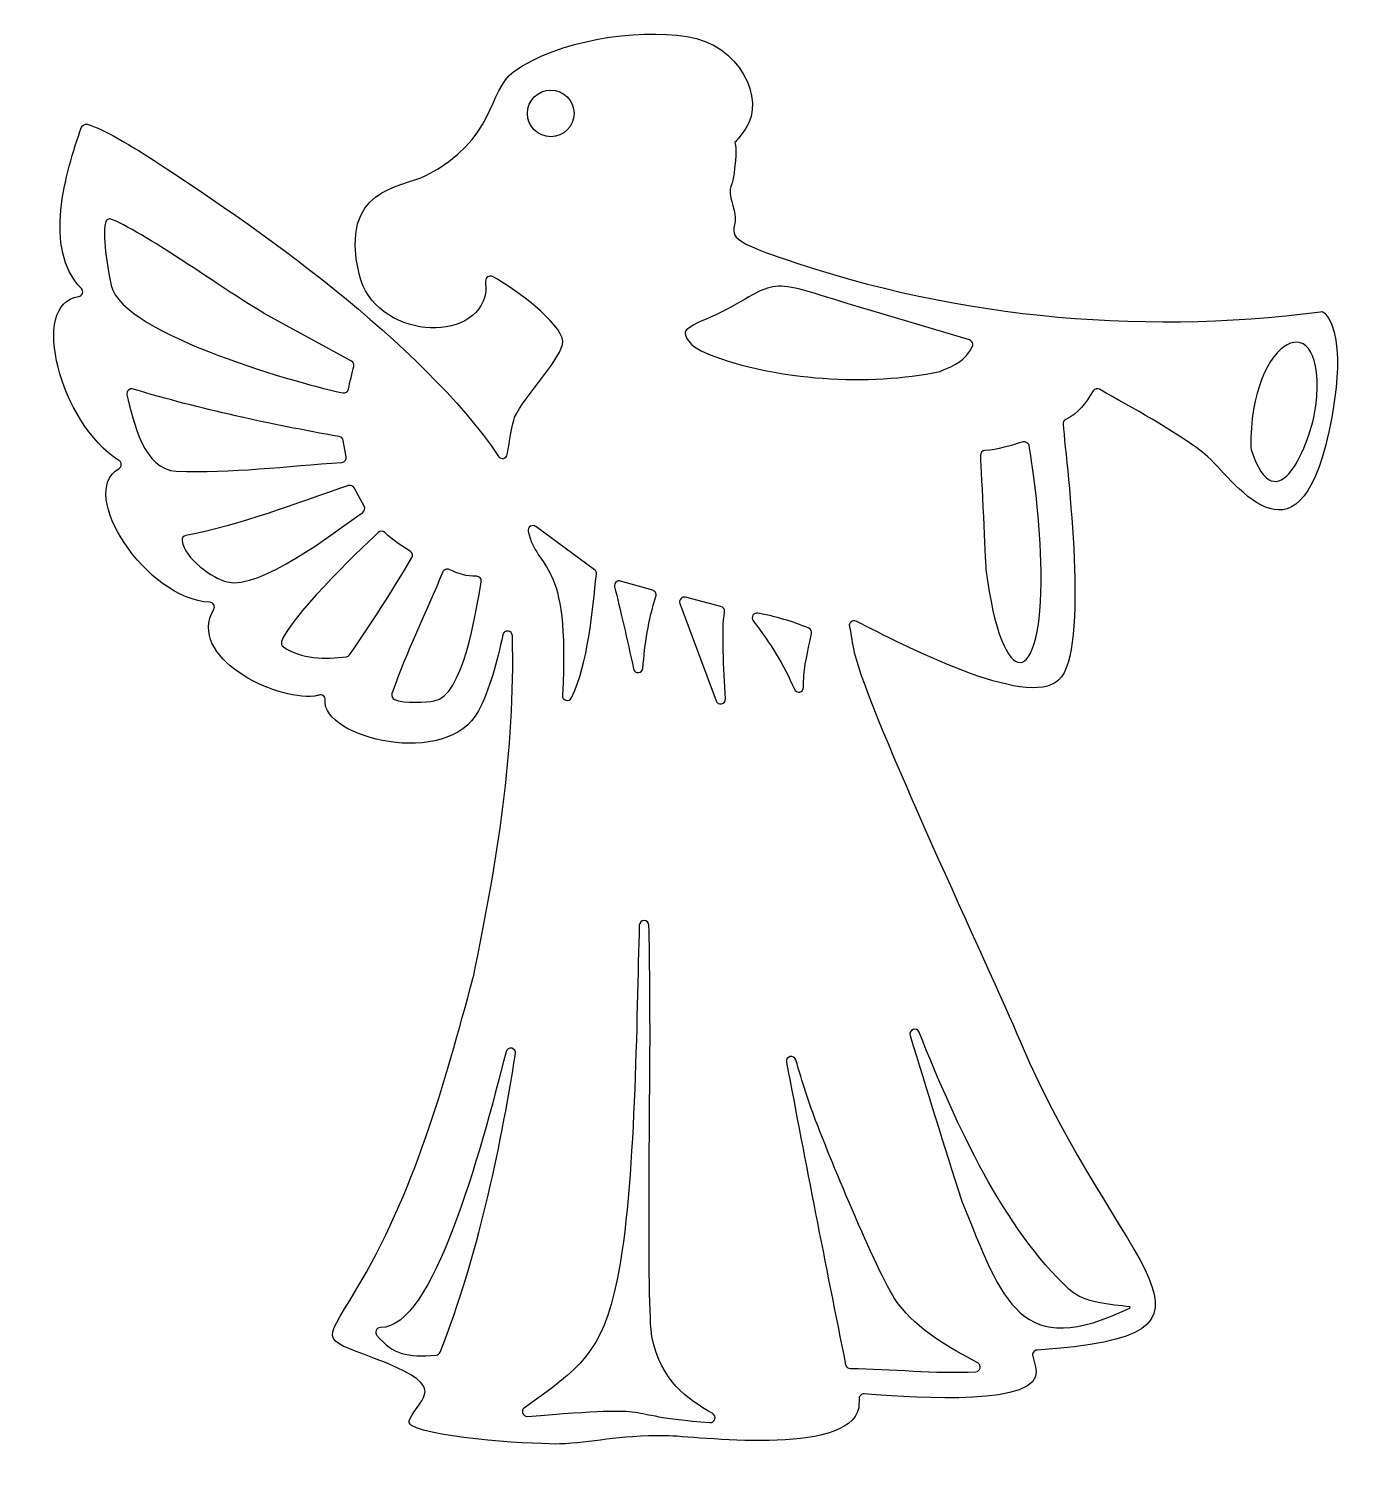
# Model space of a CAD drawing. Header units: centimetres. Extents: x 1 to 127, y -92 to 6.
# Drawn here: x 116.98 to 126.34, y -19.72 to -9.59 of the extents above; entities that cross this region are included whole.
import ezdxf

# ---------------------------------------------------------------- set-up
doc = ezdxf.new("R2010")
doc.units = ezdxf.units.CM
doc.header["$MEASUREMENT"] = 0
doc.layers.add('layer 1', color=7, linetype='Continuous')

msp = doc.modelspace()

# ---------------------------------------------------------------- linework, layer by layer
at = {"layer": 'layer 1', "color": 250}
for points, knots in [([(120.13416, -16.31517), (119.92862, -17.07754), (119.71323, -17.85181), (119.30189, -18.53544), (119.30189, -18.53544), (119.05445, -18.94669), (119.05352, -18.86296), (119.51529, -19.05091), (119.51529, -19.05091), (119.9425, -19.22478), (119.76975, -19.28443), (119.68325, -19.44908), (119.68325, -19.44908), (119.67492, -19.46495), (119.68028, -19.48449), (119.69558, -19.49385), (119.69558, -19.49385), (119.85592, -19.59196), (120.62759, -19.62951), (120.74448, -19.62528), (120.74448, -19.62528), (120.98297, -19.61663), (121.14716, -19.5645), (121.49939, -19.56725), (121.49939, -19.56725), (121.71145, -19.5689), (122.78711, -19.72073), (122.86785, -19.36992), (122.86785, -19.36992), (122.86839, -19.36758), (122.86861, -19.36555), (122.86867, -19.36316), (122.86867, -19.36316), (122.86867, -19.36316), (122.87023, -19.30265), (122.87023, -19.30265), (122.87023, -19.30265), (122.87047, -19.29305), (122.87421, -19.28487), (122.88132, -19.27841), (122.88132, -19.27841), (122.88843, -19.27193), (122.89693, -19.26899), (122.90651, -19.26964), (122.90651, -19.26964), (123.14256, -19.2861), (124.05792, -19.36718), (124.12095, -19.14653), (124.12095, -19.14653), (124.13237, -19.10652), (124.11542, -19.05002), (124.10152, -19.0029), (124.10152, -19.0029), (124.09851, -18.99267), (124.10014, -18.98262), (124.10623, -18.97386), (124.10623, -18.97386), (124.11233, -18.96511), (124.1212, -18.96011), (124.13185, -18.9594), (124.13185, -18.9594), (125.70139, -18.85316), (124.71605, -18.43326), (124.01229, -16.76924), (124.01229, -16.76924), (123.79196, -16.24825), (122.951, -14.47557), (122.83543, -14.01142), (122.83543, -14.01142), (122.81857, -13.94368), (122.81601, -13.89002), (122.80148, -13.82893), (122.80148, -13.82893), (122.79836, -13.81581), (122.80283, -13.80288), (122.8134, -13.79448), (122.8134, -13.79448), (122.82395, -13.78609), (122.83757, -13.78466), (122.84964, -13.79066), (122.84964, -13.79066), (123.1775, -13.95367), (124.05715, -14.42037), (124.28594, -14.20665), (124.28594, -14.20665), (124.5085, -13.99876), (124.34568, -12.72091), (124.31634, -12.39244), (124.31634, -12.39244), (124.31507, -12.37806), (124.32249, -12.36506), (124.3355, -12.35883), (124.3355, -12.35883), (124.42981, -12.31365), (124.47574, -12.24461), (124.52995, -12.15673), (124.52995, -12.15673), (124.53957, -12.14114), (124.55985, -12.136), (124.57575, -12.1451), (124.57575, -12.1451), (124.82319, -12.28692), (125.07882, -12.42138), (125.30747, -12.59272), (125.30747, -12.59272), (125.4836, -12.7247), (125.94053, -13.4736), (126.17936, -12.53823), (126.17936, -12.53823), (126.23171, -12.33321), (126.34024, -11.78447), (126.17245, -11.60527), (126.17245, -11.60527), (126.16474, -11.59703), (126.15446, -11.59336), (126.14326, -11.59482), (126.14326, -11.59482), (124.8257, -11.76695), (123.46722, -11.63077), (122.21444, -11.17648), (122.21444, -11.17648), (121.86678, -11.0504), (122.02437, -11.02829), (121.98372, -10.87678), (121.98372, -10.87678), (121.92866, -10.67157), (121.96456, -10.7792), (121.98756, -10.57759), (121.98756, -10.57759), (122.02262, -10.27012), (121.93175, -10.4935), (122.06521, -10.29716), (122.06521, -10.29716), (122.20928, -10.08518), (122.02053, -9.69907), (121.64865, -9.64227), (121.64865, -9.64227), (121.28649, -9.58695), (120.73465, -9.66912), (120.42206, -9.8919), (120.42206, -9.8919), (120.23491, -10.02528), (120.2978, -10.37612), (119.79712, -10.62931), (119.79712, -10.62931), (119.61957, -10.7191), (119.18351, -10.71632), (119.32435, -11.32647), (119.32435, -11.32647), (119.43158, -11.79098), (120.16828, -11.83377), (120.22246, -11.45271), (120.22246, -11.45271), (120.22273, -11.45081), (120.22282, -11.44917), (120.22277, -11.44725), (120.22277, -11.44725), (120.22277, -11.44725), (120.22141, -11.37732), (120.22141, -11.37732), (120.22141, -11.37732), (120.22117, -11.36507), (120.22691, -11.35444), (120.23728, -11.34792), (120.23728, -11.34792), (120.24765, -11.34139), (120.25972, -11.34082), (120.27066, -11.34633), (120.27066, -11.34633), (120.4208, -11.42209), (120.76107, -11.67688), (120.76843, -11.80609), (120.76843, -11.80609), (120.77443, -11.91162), (120.49419, -12.19612), (120.42752, -12.34322), (120.42752, -12.34322), (120.42712, -12.34415), (120.4268, -12.34496), (120.42646, -12.3459), (120.42646, -12.3459), (120.41185, -12.3872), (120.39018, -12.51349), (120.37541, -12.60708), (120.37541, -12.60708), (120.3732, -12.62111), (120.36318, -12.63179), (120.34933, -12.63492), (120.34933, -12.63492), (120.33545, -12.63804), (120.32183, -12.63265), (120.31382, -12.6209), (120.31382, -12.6209), (119.76263, -11.81174), (118.599, -10.98839), (117.79355, -10.47368), (117.79355, -10.47368), (117.71755, -10.42511), (117.50523, -10.29333), (117.39621, -10.26552), (117.39621, -10.26552), (117.37913, -10.26118), (117.36168, -10.2705), (117.35581, -10.28712), (117.35581, -10.28712), (117.24249, -10.60809), (117.07973, -11.15029), (117.3546, -11.43032), (117.3546, -11.43032), (117.36383, -11.43971), (117.36677, -11.45262), (117.36252, -11.46507), (117.36252, -11.46507), (117.35827, -11.47754), (117.34803, -11.48593), (117.33497, -11.48772), (117.33497, -11.48772), (116.98047, -11.53631), (117.20638, -12.38867), (117.62167, -12.65038), (117.62167, -12.65038), (117.63204, -12.65692), (117.63781, -12.6676), (117.63753, -12.67986), (117.63753, -12.67986), (117.63725, -12.69214), (117.63101, -12.70251), (117.62033, -12.70858), (117.62033, -12.70858), (117.31867, -12.88009), (117.81941, -13.63841), (118.26565, -13.65589), (118.26565, -13.65589), (118.27785, -13.65636), (118.28815, -13.66267), (118.29406, -13.67337), (118.29406, -13.67337), (118.29997, -13.68408), (118.29983, -13.69613), (118.29372, -13.70672), (118.29372, -13.70672), (118.09934, -14.04452), (118.72161, -14.35144), (119.00722, -14.32205), (119.00722, -14.32205), (119.00834, -14.32193), (119.0093, -14.32178), (119.01041, -14.32155), (119.01041, -14.32155), (119.02026, -14.31958), (119.02942, -14.31686), (119.03791, -14.31365), (119.03791, -14.31365), (119.04916, -14.3094), (119.06086, -14.31108), (119.07044, -14.31836), (119.07044, -14.31836), (119.08003, -14.32563), (119.0848, -14.33643), (119.08375, -14.34841), (119.08375, -14.34841), (119.05959, -14.62162), (119.95277, -14.83826), (120.17063, -14.42681), (120.17063, -14.42681), (120.25089, -14.27523), (120.30212, -14.07754), (120.34393, -13.88638), (120.34393, -13.88638), (120.34763, -13.86951), (120.36314, -13.8582), (120.38033, -13.85984), (120.38033, -13.85984), (120.39749, -13.86147), (120.41058, -13.87546), (120.41107, -13.89269), (120.41107, -13.89269), (120.43407, -14.71392), (120.30165, -15.5055), (120.13463, -16.3132), (120.13463, -16.3132), (120.13449, -16.3139), (120.13434, -16.31449), (120.13416, -16.31517)], [0, 0, 0, 0, 0.01388889, 0.01388889, 0.01388889, 0.01388889, 0.02777778, 0.02777778, 0.02777778, 0.02777778, 0.04166667, 0.04166667, 0.04166667, 0.04166667, 0.05555556, 0.05555556, 0.05555556, 0.05555556, 0.06944444, 0.06944444, 0.06944444, 0.06944444, 0.08333333, 0.08333333, 0.08333333, 0.08333333, 0.09722222, 0.09722222, 0.09722222, 0.09722222, 0.11111111, 0.11111111, 0.11111111, 0.11111111, 0.125, 0.125, 0.125, 0.125, 0.13888889, 0.13888889, 0.13888889, 0.13888889, 0.15277778, 0.15277778, 0.15277778, 0.15277778, 0.16666667, 0.16666667, 0.16666667, 0.16666667, 0.18055556, 0.18055556, 0.18055556, 0.18055556, 0.19444444, 0.19444444, 0.19444444, 0.19444444, 0.20833333, 0.20833333, 0.20833333, 0.20833333, 0.22222222, 0.22222222, 0.22222222, 0.22222222, 0.23611111, 0.23611111, 0.23611111, 0.23611111, 0.25, 0.25, 0.25, 0.25, 0.26388889, 0.26388889, 0.26388889, 0.26388889, 0.27777778, 0.27777778, 0.27777778, 0.27777778, 0.29166667, 0.29166667, 0.29166667, 0.29166667, 0.30555556, 0.30555556, 0.30555556, 0.30555556, 0.31944444, 0.31944444, 0.31944444, 0.31944444, 0.33333333, 0.33333333, 0.33333333, 0.33333333, 0.34722222, 0.34722222, 0.34722222, 0.34722222, 0.36111111, 0.36111111, 0.36111111, 0.36111111, 0.375, 0.375, 0.375, 0.375, 0.38888889, 0.38888889, 0.38888889, 0.38888889, 0.40277778, 0.40277778, 0.40277778, 0.40277778, 0.41666667, 0.41666667, 0.41666667, 0.41666667, 0.43055556, 0.43055556, 0.43055556, 0.43055556, 0.44444444, 0.44444444, 0.44444444, 0.44444444, 0.45833333, 0.45833333, 0.45833333, 0.45833333, 0.47222222, 0.47222222, 0.47222222, 0.47222222, 0.48611111, 0.48611111, 0.48611111, 0.48611111, 0.5, 0.5, 0.5, 0.5, 0.51388889, 0.51388889, 0.51388889, 0.51388889, 0.52777778, 0.52777778, 0.52777778, 0.52777778, 0.54166667, 0.54166667, 0.54166667, 0.54166667, 0.55555556, 0.55555556, 0.55555556, 0.55555556, 0.56944444, 0.56944444, 0.56944444, 0.56944444, 0.58333333, 0.58333333, 0.58333333, 0.58333333, 0.59722222, 0.59722222, 0.59722222, 0.59722222, 0.61111111, 0.61111111, 0.61111111, 0.61111111, 0.625, 0.625, 0.625, 0.625, 0.63888889, 0.63888889, 0.63888889, 0.63888889, 0.65277778, 0.65277778, 0.65277778, 0.65277778, 0.66666667, 0.66666667, 0.66666667, 0.66666667, 0.68055556, 0.68055556, 0.68055556, 0.68055556, 0.69444444, 0.69444444, 0.69444444, 0.69444444, 0.70833333, 0.70833333, 0.70833333, 0.70833333, 0.72222222, 0.72222222, 0.72222222, 0.72222222, 0.73611111, 0.73611111, 0.73611111, 0.73611111, 0.75, 0.75, 0.75, 0.75, 0.76388889, 0.76388889, 0.76388889, 0.76388889, 0.77777778, 0.77777778, 0.77777778, 0.77777778, 0.79166667, 0.79166667, 0.79166667, 0.79166667, 0.80555556, 0.80555556, 0.80555556, 0.80555556, 0.81944444, 0.81944444, 0.81944444, 0.81944444, 0.83333333, 0.83333333, 0.83333333, 0.83333333, 0.84722222, 0.84722222, 0.84722222, 0.84722222, 0.86111111, 0.86111111, 0.86111111, 0.86111111, 0.875, 0.875, 0.875, 0.875, 0.88888889, 0.88888889, 0.88888889, 0.88888889, 0.90277778, 0.90277778, 0.90277778, 0.90277778, 0.91666667, 0.91666667, 0.91666667, 0.91666667, 0.93055556, 0.93055556, 0.93055556, 0.93055556, 0.94444444, 0.94444444, 0.94444444, 0.94444444, 0.95833333, 0.95833333, 0.95833333, 0.95833333, 0.97222222, 0.97222222, 0.97222222, 0.97222222, 1, 1, 1, 1]), ([(120.68363, -10.35374), (120.77495, -10.35374), (120.84898, -10.27971), (120.84898, -10.18839), (120.84898, -10.18839), (120.84898, -10.09707), (120.77495, -10.02304), (120.68363, -10.02304), (120.68363, -10.02304), (120.59231, -10.02304), (120.51828, -10.09707), (120.51828, -10.18839), (120.51828, -10.18839), (120.51828, -10.27971), (120.59231, -10.35374), (120.68363, -10.35374)], [0, 0, 0, 0, 0.2, 0.2, 0.2, 0.2, 0.4, 0.4, 0.4, 0.4, 0.6, 0.6, 0.6, 0.6, 1, 1, 1, 1]), ([(119.28696, -11.98328), (119.27642, -12.02605), (119.25776, -12.09972), (119.24935, -12.14366), (119.24935, -12.14366), (119.24759, -12.15289), (119.24276, -12.16019), (119.23498, -12.16544), (119.23498, -12.16544), (119.22719, -12.17069), (119.21862, -12.17242), (119.2094, -12.17059), (119.2094, -12.17059), (118.96702, -12.12248), (117.64458, -11.76314), (117.56713, -11.40902), (117.56713, -11.40902), (117.5507, -11.33388), (117.50081, -11.07534), (117.52502, -10.96402), (117.52502, -10.96402), (117.52724, -10.95379), (117.5333, -10.94589), (117.54261, -10.94109), (117.54261, -10.94109), (117.55191, -10.93628), (117.56187, -10.9359), (117.57149, -10.93999), (117.57149, -10.93999), (117.83406, -11.05167), (118.39463, -11.45825), (118.64923, -11.60642), (118.64923, -11.60642), (118.64952, -11.60659), (118.64976, -11.60672), (118.65005, -11.60688), (118.65005, -11.60688), (118.65005, -11.60688), (119.27026, -11.94535), (119.27026, -11.94535), (119.27026, -11.94535), (119.28398, -11.95285), (119.29069, -11.9681), (119.28696, -11.98328)], [0, 0, 0, 0, 0.08333333, 0.08333333, 0.08333333, 0.08333333, 0.16666667, 0.16666667, 0.16666667, 0.16666667, 0.25, 0.25, 0.25, 0.25, 0.33333333, 0.33333333, 0.33333333, 0.33333333, 0.41666667, 0.41666667, 0.41666667, 0.41666667, 0.5, 0.5, 0.5, 0.5, 0.58333333, 0.58333333, 0.58333333, 0.58333333, 0.66666667, 0.66666667, 0.66666667, 0.66666667, 0.75, 0.75, 0.75, 0.75, 0.83333333, 0.83333333, 0.83333333, 0.83333333, 1, 1, 1, 1]), ([(123.44189, -12.01864), (122.94185, -12.12496), (122.28097, -12.08332), (121.80257, -11.89584), (121.80257, -11.89584), (121.7308, -11.86771), (121.66295, -11.83088), (121.63813, -11.76024), (121.63813, -11.76024), (121.63353, -11.74712), (121.63698, -11.73331), (121.64724, -11.72393), (121.64724, -11.72393), (121.7102, -11.66629), (121.79079, -11.65128), (121.88335, -11.60311), (121.88335, -11.60311), (122.35368, -11.35839), (122.16208, -11.34876), (122.95244, -11.58742), (122.95244, -11.58742), (122.95244, -11.58742), (123.65261, -11.79562), (123.65261, -11.79562), (123.65261, -11.79562), (123.66268, -11.79861), (123.67013, -11.80528), (123.67422, -11.81496), (123.67422, -11.81496), (123.6783, -11.82465), (123.67789, -11.83465), (123.673, -11.84395), (123.673, -11.84395), (123.6233, -11.9387), (123.55568, -11.97329), (123.44752, -12.01691), (123.44752, -12.01691), (123.44561, -12.01768), (123.44392, -12.01822), (123.44189, -12.01864)], [0, 0, 0, 0, 0.09090909, 0.09090909, 0.09090909, 0.09090909, 0.18181818, 0.18181818, 0.18181818, 0.18181818, 0.27272727, 0.27272727, 0.27272727, 0.27272727, 0.36363636, 0.36363636, 0.36363636, 0.36363636, 0.45454545, 0.45454545, 0.45454545, 0.45454545, 0.54545455, 0.54545455, 0.54545455, 0.54545455, 0.63636364, 0.63636364, 0.63636364, 0.63636364, 0.72727273, 0.72727273, 0.72727273, 0.72727273, 0.81818182, 0.81818182, 0.81818182, 0.81818182, 1, 1, 1, 1]), ([(125.64902, -12.56241), (125.63164, -11.75981), (126.19862, -11.50848), (126.10871, -12.26328), (126.10871, -12.26328), (126.07705, -12.52898), (125.82723, -13.12293), (125.65065, -12.57212), (125.65065, -12.57212), (125.64959, -12.56882), (125.64909, -12.56587), (125.64902, -12.56241)], [0, 0, 0, 0, 0.25, 0.25, 0.25, 0.25, 0.5, 0.5, 0.5, 0.5, 1, 1, 1, 1]), ([(119.21137, -12.50847), (119.21137, -12.50847), (119.2324, -12.6238), (119.2324, -12.6238), (119.2324, -12.6238), (119.2342, -12.63366), (119.23195, -12.64283), (119.2258, -12.65074), (119.2258, -12.65074), (119.21964, -12.65866), (119.2113, -12.66309), (119.2013, -12.66378), (119.2013, -12.66378), (118.81438, -12.69019), (118.41447, -12.74104), (118.02775, -12.72608), (118.02775, -12.72608), (117.79754, -12.71716), (117.72322, -12.37688), (117.67828, -12.18392), (117.67828, -12.18392), (117.67546, -12.17179), (117.67904, -12.15998), (117.68812, -12.15146), (117.68812, -12.15146), (117.69719, -12.14294), (117.7092, -12.14012), (117.72113, -12.1437), (117.72113, -12.1437), (118.20394, -12.28866), (118.68738, -12.39115), (119.18401, -12.48114), (119.18401, -12.48114), (119.1982, -12.48371), (119.20878, -12.49428), (119.21137, -12.50847)], [0, 0, 0, 0, 0.1, 0.1, 0.1, 0.1, 0.2, 0.2, 0.2, 0.2, 0.3, 0.3, 0.3, 0.3, 0.4, 0.4, 0.4, 0.4, 0.5, 0.5, 0.5, 0.5, 0.6, 0.6, 0.6, 0.6, 0.7, 0.7, 0.7, 0.7, 0.8, 0.8, 0.8, 0.8, 1, 1, 1, 1]), ([(123.76942, -13.41998), (123.76567, -13.34814), (123.7376, -12.76444), (123.73037, -12.61495), (123.73037, -12.61495), (123.72948, -12.59645), (123.74366, -12.58061), (123.76214, -12.57942), (123.76214, -12.57942), (123.8531, -12.57365), (123.94372, -12.54441), (124.03254, -12.51858), (124.03254, -12.51858), (124.04207, -12.51581), (124.05134, -12.51705), (124.0598, -12.52225), (124.0598, -12.52225), (124.06825, -12.52745), (124.07357, -12.53514), (124.07541, -12.54489), (124.07541, -12.54489), (124.10511, -12.70262), (124.15636, -13.09101), (124.16108, -13.4378), (124.16108, -13.4378), (124.17254, -14.28), (123.8829, -14.32044), (123.76964, -13.42245), (123.76964, -13.42245), (123.76953, -13.42159), (123.76947, -13.42085), (123.76942, -13.41998)], [0, 0, 0, 0, 0.11111111, 0.11111111, 0.11111111, 0.11111111, 0.22222222, 0.22222222, 0.22222222, 0.22222222, 0.33333333, 0.33333333, 0.33333333, 0.33333333, 0.44444444, 0.44444444, 0.44444444, 0.44444444, 0.55555556, 0.55555556, 0.55555556, 0.55555556, 0.66666667, 0.66666667, 0.66666667, 0.66666667, 0.77777778, 0.77777778, 0.77777778, 0.77777778, 1, 1, 1, 1]), ([(119.2905, -12.84435), (119.2905, -12.84435), (119.36051, -12.97464), (119.36051, -12.97464), (119.36051, -12.97464), (119.36867, -12.98981), (119.3643, -13.00845), (119.35025, -13.01842), (119.35025, -13.01842), (119.1314, -13.1736), (118.62468, -13.56579), (118.38911, -13.5117), (118.38911, -13.5117), (118.28886, -13.48868), (118.08412, -13.34415), (118.06872, -13.2192), (118.06872, -13.2192), (118.06652, -13.20135), (118.07856, -13.18494), (118.09624, -13.18166), (118.09624, -13.18166), (118.48701, -13.10912), (118.87294, -12.95424), (119.24982, -12.82821), (119.24982, -12.82821), (119.26562, -12.82292), (119.28261, -12.82965), (119.2905, -12.84435)], [0, 0, 0, 0, 0.125, 0.125, 0.125, 0.125, 0.25, 0.25, 0.25, 0.25, 0.375, 0.375, 0.375, 0.375, 0.5, 0.5, 0.5, 0.5, 0.625, 0.625, 0.625, 0.625, 0.75, 0.75, 0.75, 0.75, 1, 1, 1, 1]), ([(119.69843, -13.33908), (119.55947, -13.5746), (119.41297, -13.80299), (119.25727, -14.02775), (119.25727, -14.02775), (119.25164, -14.03588), (119.24371, -14.04074), (119.23391, -14.04207), (119.23391, -14.04207), (119.0892, -14.06169), (118.90877, -14.05815), (118.78751, -13.97235), (118.78751, -13.97235), (118.77544, -13.96381), (118.77036, -13.9492), (118.77454, -13.93502), (118.77454, -13.93502), (118.82092, -13.77811), (119.30526, -13.30429), (119.46054, -13.1612), (119.46054, -13.1612), (119.4739, -13.1489), (119.49454, -13.14927), (119.50745, -13.16205), (119.50745, -13.16205), (119.56029, -13.21437), (119.62277, -13.25329), (119.68701, -13.29291), (119.68701, -13.29291), (119.70273, -13.30261), (119.70782, -13.32317), (119.69843, -13.33908)], [0, 0, 0, 0, 0.11111111, 0.11111111, 0.11111111, 0.11111111, 0.22222222, 0.22222222, 0.22222222, 0.22222222, 0.33333333, 0.33333333, 0.33333333, 0.33333333, 0.44444444, 0.44444444, 0.44444444, 0.44444444, 0.55555556, 0.55555556, 0.55555556, 0.55555556, 0.66666667, 0.66666667, 0.66666667, 0.66666667, 0.77777778, 0.77777778, 0.77777778, 0.77777778, 1, 1, 1, 1]), ([(120.76608, -14.31627), (120.8241, -13.32351), (120.58275, -13.44007), (120.5241, -13.15224), (120.5241, -13.15224), (120.52123, -13.13818), (120.52701, -13.12454), (120.5391, -13.11681), (120.5391, -13.11681), (120.55119, -13.10908), (120.56602, -13.10959), (120.57757, -13.11811), (120.57757, -13.11811), (120.57757, -13.11811), (120.99347, -13.42521), (120.99347, -13.42521), (120.99347, -13.42521), (121.00344, -13.43257), (121.00838, -13.4438), (121.00707, -13.45612), (121.00707, -13.45612), (120.97973, -13.71324), (120.94952, -14.088), (120.83053, -14.33313), (120.83053, -14.33313), (120.82338, -14.34785), (120.80725, -14.35529), (120.79142, -14.35116), (120.79142, -14.35116), (120.77556, -14.34704), (120.7651, -14.33262), (120.76608, -14.31627)], [0, 0, 0, 0, 0.11111111, 0.11111111, 0.11111111, 0.11111111, 0.22222222, 0.22222222, 0.22222222, 0.22222222, 0.33333333, 0.33333333, 0.33333333, 0.33333333, 0.44444444, 0.44444444, 0.44444444, 0.44444444, 0.55555556, 0.55555556, 0.55555556, 0.55555556, 0.66666667, 0.66666667, 0.66666667, 0.66666667, 0.77777778, 0.77777778, 0.77777778, 0.77777778, 1, 1, 1, 1]), ([(120.19027, -13.51117), (120.15202, -13.73796), (120.05852, -14.32669), (119.8578, -14.35543), (119.8578, -14.35543), (119.80711, -14.36269), (119.64252, -14.37606), (119.57529, -14.34568), (119.57529, -14.34568), (119.55921, -14.33841), (119.5514, -14.32019), (119.55724, -14.30352), (119.55724, -14.30352), (119.6595, -14.01115), (119.79741, -13.72627), (119.91842, -13.44081), (119.91842, -13.44081), (119.92215, -13.432), (119.92858, -13.42579), (119.9375, -13.42236), (119.9375, -13.42236), (119.94642, -13.41893), (119.95535, -13.41923), (119.96402, -13.42326), (119.96402, -13.42326), (120.02785, -13.45298), (120.08679, -13.47354), (120.15581, -13.47158), (120.15581, -13.47158), (120.16632, -13.47128), (120.17548, -13.4753), (120.18239, -13.48323), (120.18239, -13.48323), (120.18931, -13.49117), (120.19202, -13.50079), (120.19027, -13.51117)], [0, 0, 0, 0, 0.1, 0.1, 0.1, 0.1, 0.2, 0.2, 0.2, 0.2, 0.3, 0.3, 0.3, 0.3, 0.4, 0.4, 0.4, 0.4, 0.5, 0.5, 0.5, 0.5, 0.6, 0.6, 0.6, 0.6, 0.7, 0.7, 0.7, 0.7, 0.8, 0.8, 0.8, 0.8, 1, 1, 1, 1]), ([(121.26997, -14.12778), (121.22873, -13.92436), (121.17305, -13.69832), (121.13644, -13.54577), (121.13644, -13.54577), (121.13355, -13.53368), (121.13702, -13.52188), (121.14602, -13.51329), (121.14602, -13.51329), (121.155, -13.50471), (121.16695, -13.50178), (121.1789, -13.50522), (121.1789, -13.50522), (121.1789, -13.50522), (121.40667, -13.57099), (121.40667, -13.57099), (121.40667, -13.57099), (121.41581, -13.57363), (121.42272, -13.57922), (121.4272, -13.58761), (121.4272, -13.58761), (121.43168, -13.59599), (121.4325, -13.60485), (121.42962, -13.61391), (121.42962, -13.61391), (121.37589, -13.78303), (121.35012, -13.95173), (121.33711, -14.12359), (121.33711, -14.12359), (121.33582, -14.1406), (121.32239, -14.15386), (121.30536, -14.15492), (121.30536, -14.15492), (121.28833, -14.15598), (121.27336, -14.1445), (121.26997, -14.12778)], [0, 0, 0, 0, 0.1, 0.1, 0.1, 0.1, 0.2, 0.2, 0.2, 0.2, 0.3, 0.3, 0.3, 0.3, 0.4, 0.4, 0.4, 0.4, 0.5, 0.5, 0.5, 0.5, 0.6, 0.6, 0.6, 0.6, 0.7, 0.7, 0.7, 0.7, 0.8, 0.8, 0.8, 0.8, 1, 1, 1, 1]), ([(121.63946, -13.62046), (121.63946, -13.62046), (121.89078, -13.68614), (121.89078, -13.68614), (121.89078, -13.68614), (121.90775, -13.69058), (121.91849, -13.70702), (121.91573, -13.72435), (121.91573, -13.72435), (121.89431, -13.85862), (121.91031, -14.12489), (121.92188, -14.34119), (121.92188, -14.34119), (121.92278, -14.35806), (121.91142, -14.37281), (121.89488, -14.37625), (121.89488, -14.37625), (121.87833, -14.3797), (121.86204, -14.3707), (121.85614, -14.35486), (121.85614, -14.35486), (121.85614, -14.35486), (121.59904, -13.66518), (121.59904, -13.66518), (121.59904, -13.66518), (121.5945, -13.653), (121.59695, -13.6402), (121.60566, -13.63055), (121.60566, -13.63055), (121.61438, -13.6209), (121.62688, -13.61717), (121.63946, -13.62046)], [0, 0, 0, 0, 0.11111111, 0.11111111, 0.11111111, 0.11111111, 0.22222222, 0.22222222, 0.22222222, 0.22222222, 0.33333333, 0.33333333, 0.33333333, 0.33333333, 0.44444444, 0.44444444, 0.44444444, 0.44444444, 0.55555556, 0.55555556, 0.55555556, 0.55555556, 0.66666667, 0.66666667, 0.66666667, 0.66666667, 0.77777778, 0.77777778, 0.77777778, 0.77777778, 1, 1, 1, 1]), ([(122.41097, -14.27254), (122.33422, -14.09578), (122.24257, -13.94939), (122.11934, -13.78662), (122.11934, -13.78662), (122.11065, -13.77514), (122.11, -13.76023), (122.11767, -13.74804), (122.11767, -13.74804), (122.12533, -13.73585), (122.13904, -13.72997), (122.15315, -13.73282), (122.15315, -13.73282), (122.27752, -13.75797), (122.39687, -13.78981), (122.51321, -13.84005), (122.51321, -13.84005), (122.52825, -13.84654), (122.5364, -13.86239), (122.53294, -13.87841), (122.53294, -13.87841), (122.49078, -14.07341), (122.47558, -14.1339), (122.47608, -14.25887), (122.47608, -14.25887), (122.47615, -14.27516), (122.46505, -14.2889), (122.44911, -14.29225), (122.44911, -14.29225), (122.43316, -14.29561), (122.41746, -14.28749), (122.41097, -14.27254)], [0, 0, 0, 0, 0.11111111, 0.11111111, 0.11111111, 0.11111111, 0.22222222, 0.22222222, 0.22222222, 0.22222222, 0.33333333, 0.33333333, 0.33333333, 0.33333333, 0.44444444, 0.44444444, 0.44444444, 0.44444444, 0.55555556, 0.55555556, 0.55555556, 0.55555556, 0.66666667, 0.66666667, 0.66666667, 0.66666667, 0.77777778, 0.77777778, 0.77777778, 0.77777778, 1, 1, 1, 1]), ([(121.38766, -16.65788), (121.38968, -16.96139), (121.36384, -18.68846), (121.40089, -18.86294), (121.40089, -18.86294), (121.47016, -19.18906), (121.64704, -19.29964), (121.83182, -19.41012), (121.83182, -19.41012), (121.8455, -19.41831), (121.85158, -19.43434), (121.84675, -19.44954), (121.84675, -19.44954), (121.84194, -19.46474), (121.82773, -19.47433), (121.81183, -19.47314), (121.81183, -19.47314), (121.08672, -19.41873), (121.55307, -19.34641), (120.51887, -19.42974), (120.51887, -19.42974), (120.50338, -19.43102), (120.48944, -19.4221), (120.48414, -19.40749), (120.48414, -19.40749), (120.47883, -19.39288), (120.48379, -19.37709), (120.49649, -19.36813), (120.49649, -19.36813), (120.88682, -19.09281), (121.0474, -18.97937), (121.15469, -18.45842), (121.15469, -18.45842), (121.28749, -17.81363), (121.29127, -16.57623), (121.31119, -15.94594), (121.31119, -15.94594), (121.31178, -15.92767), (121.32673, -15.91314), (121.34502, -15.91308), (121.34502, -15.91308), (121.3633, -15.91301), (121.37837, -15.92746), (121.37907, -15.94573), (121.37907, -15.94573), (121.38896, -16.20206), (121.38286, -16.50114), (121.38765, -16.65708), (121.38765, -16.65708), (121.38765, -16.65736), (121.38766, -16.65761), (121.38766, -16.65788)], [0, 0, 0, 0, 0.07142857, 0.07142857, 0.07142857, 0.07142857, 0.14285714, 0.14285714, 0.14285714, 0.14285714, 0.21428571, 0.21428571, 0.21428571, 0.21428571, 0.28571429, 0.28571429, 0.28571429, 0.28571429, 0.35714286, 0.35714286, 0.35714286, 0.35714286, 0.42857143, 0.42857143, 0.42857143, 0.42857143, 0.5, 0.5, 0.5, 0.5, 0.57142857, 0.57142857, 0.57142857, 0.57142857, 0.64285714, 0.64285714, 0.64285714, 0.64285714, 0.71428571, 0.71428571, 0.71428571, 0.71428571, 0.78571429, 0.78571429, 0.78571429, 0.78571429, 0.85714286, 0.85714286, 0.85714286, 0.85714286, 1, 1, 1, 1]), ([(123.59605, -17.896), (123.47139, -17.50746), (123.35082, -17.11768), (123.23163, -16.72748), (123.23163, -16.72748), (123.22632, -16.71009), (123.23564, -16.69162), (123.25277, -16.68554), (123.25277, -16.68554), (123.26995, -16.67945), (123.28888, -16.68801), (123.29565, -16.70494), (123.29565, -16.70494), (123.56509, -17.37873), (123.89686, -18.0983), (124.36035, -18.52916), (124.36035, -18.52916), (124.46739, -18.62867), (124.65407, -18.63523), (124.79162, -18.65258), (124.79162, -18.65258), (124.79162, -18.65258), (124.79016, -18.66107), (124.79016, -18.66107), (124.79016, -18.66107), (124.01695, -19.03487), (123.8901, -18.63083), (123.59686, -17.89825), (123.59686, -17.89825), (123.59654, -17.89747), (123.59631, -17.89679), (123.59605, -17.896)], [0, 0, 0, 0, 0.11111111, 0.11111111, 0.11111111, 0.11111111, 0.22222222, 0.22222222, 0.22222222, 0.22222222, 0.33333333, 0.33333333, 0.33333333, 0.33333333, 0.44444444, 0.44444444, 0.44444444, 0.44444444, 0.55555556, 0.55555556, 0.55555556, 0.55555556, 0.66666667, 0.66666667, 0.66666667, 0.66666667, 0.77777778, 0.77777778, 0.77777778, 0.77777778, 1, 1, 1, 1]), ([(120.43358, -16.85765), (120.31665, -17.57992), (120.16938, -18.28158), (119.89952, -18.97323), (119.89952, -18.97323), (119.89467, -18.98565), (119.88385, -18.99369), (119.87055, -18.99474), (119.87055, -18.99474), (119.66234, -19.01122), (119.56803, -18.99305), (119.45082, -18.85589), (119.45082, -18.85589), (119.44202, -18.8456), (119.44012, -18.83197), (119.44577, -18.81965), (119.44577, -18.81965), (119.45146, -18.80726), (119.46316, -18.79991), (119.47679, -18.79997), (119.47679, -18.79997), (119.8507, -18.8016), (120.17995, -17.57174), (120.36716, -16.84373), (120.36716, -16.84373), (120.37171, -16.82614), (120.38927, -16.81523), (120.40706, -16.81898), (120.40706, -16.81898), (120.42481, -16.82273), (120.43648, -16.83974), (120.43358, -16.85765)], [0, 0, 0, 0, 0.11111111, 0.11111111, 0.11111111, 0.11111111, 0.22222222, 0.22222222, 0.22222222, 0.22222222, 0.33333333, 0.33333333, 0.33333333, 0.33333333, 0.44444444, 0.44444444, 0.44444444, 0.44444444, 0.55555556, 0.55555556, 0.55555556, 0.55555556, 0.66666667, 0.66666667, 0.66666667, 0.66666667, 0.77777778, 0.77777778, 0.77777778, 0.77777778, 1, 1, 1, 1]), ([(122.77462, -19.06342), (122.63027, -18.3486), (122.49065, -17.6334), (122.35559, -16.91713), (122.35559, -16.91713), (122.35224, -16.89933), (122.3634, -16.88207), (122.38101, -16.87782), (122.38101, -16.87782), (122.39866, -16.87357), (122.41652, -16.88393), (122.42159, -16.90137), (122.42159, -16.90137), (122.46638, -17.05565), (122.51573, -17.20841), (122.57268, -17.35835), (122.57268, -17.35835), (122.65876, -17.58497), (123.0196, -18.46523), (123.14796, -18.63233), (123.14796, -18.63233), (123.28621, -18.8123), (123.50345, -18.94324), (123.71132, -19.04922), (123.71132, -19.04922), (123.72521, -19.05631), (123.73236, -19.07131), (123.72911, -19.08656), (123.72911, -19.08656), (123.72585, -19.10181), (123.71322, -19.11259), (123.69765, -19.1134), (123.69765, -19.1134), (123.40814, -19.12841), (123.09768, -19.09162), (122.80781, -19.09066), (122.80781, -19.09066), (122.79151, -19.09061), (122.77785, -19.07939), (122.77462, -19.06342)], [0, 0, 0, 0, 0.09090909, 0.09090909, 0.09090909, 0.09090909, 0.18181818, 0.18181818, 0.18181818, 0.18181818, 0.27272727, 0.27272727, 0.27272727, 0.27272727, 0.36363636, 0.36363636, 0.36363636, 0.36363636, 0.45454545, 0.45454545, 0.45454545, 0.45454545, 0.54545455, 0.54545455, 0.54545455, 0.54545455, 0.63636364, 0.63636364, 0.63636364, 0.63636364, 0.72727273, 0.72727273, 0.72727273, 0.72727273, 0.81818182, 0.81818182, 0.81818182, 0.81818182, 1, 1, 1, 1])]:
    msp.add_open_spline(points, degree=3, knots=knots, dxfattribs=at)

doc.saveas('drawing.dxf')
